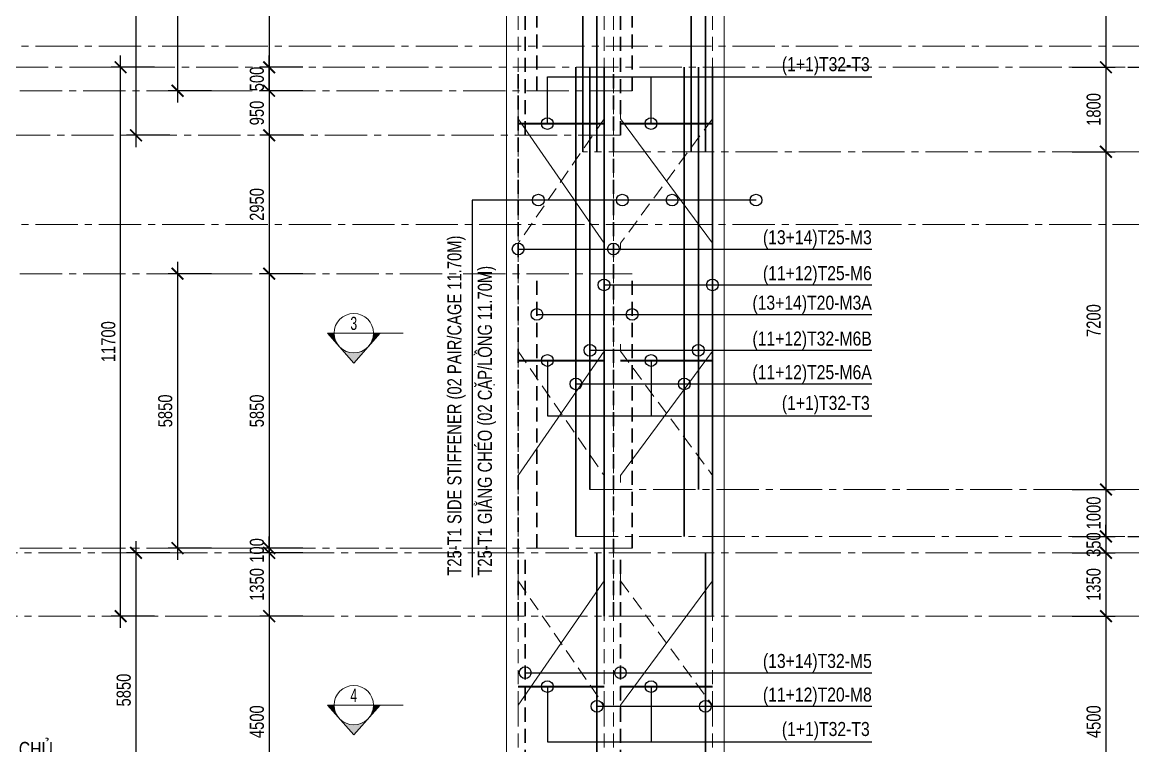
# Model space of a CAD drawing. Header units: millimetres. Extents: x 2611025 to 4139346, y -89870 to 101087.
# Drawn here: x 3362253 to 3385918, y -24263 to -8840 of the extents above; entities that cross this region are included whole.
import ezdxf
from ezdxf.enums import TextEntityAlignment as Align

# ---------------------------------------------------------------- set-up
doc = ezdxf.new("R2010")
doc.units = ezdxf.units.MM
doc.header["$LTSCALE"] = 1200
doc.header["$PDMODE"] = 35
for name, pattern in [('CENTER2', [1.125, 0.75, -0.125, 0.125, -0.125]), ('CONTINOUS', [0]), ('HIDDEN', [0.375, 0.25, -0.125])]:
    doc.linetypes.add(name, pattern=pattern)
for name, color, linetype, lineweight in [('1', 9, 'Continuous', 13), ('BOUND', 3, 'Continuous', 20), ('C1CO', 4, 'Continuous', 35), ('Grid line', 160, 'CENTER2', 5), ('HIDE', 8, 'HIDDEN', 13), ('K-THUOC', 1, 'Continuous', 18), ('LEADER', 8, 'Continuous', 9), ('T1CO', 4, 'Continuous', 20), ('T1HI', 4, 'HIDDEN', 13), ('TCHI', 4, 'HIDDEN', 30), ('TEXTMA', 2, 'Continuous', 13), ('TEXTVN', 2, 'Continuous', 20)]:
    doc.layers.add(name, color=color, linetype=linetype, lineweight=lineweight)
doc.styles.add('DB_Arial', font='arial.ttf', dxfattribs={"width": 0.8})
doc.styles.add('SMTEXT', font='arial.ttf', dxfattribs={"width": 0.75})
doc.styles.add('TEXTVN', font='VHELVCN.TTF', dxfattribs={"width": 0.8})
doc.dimstyles.new('BSV1-100', dxfattribs={"dimtxt": 300, "dimasz": 250, "dimexe": 200, "dimexo": 0, "dimgap": 108, "dimtad": 1, "dimdec": 0, "dimdsep": 46, "dimtxsty": 'SMTEXT', "dimblk": 'ARCHTICK', "dimcen": 100, "dimdle": 250, "dimclrd": 256, "dimclre": 256, "dimclrt": 1, "dimadec": 0, "dimazin": 0, "dimtfac": 1, "dimtdec": 0, "dimtix": 1, "dimtmove": 2, "dimatfit": 3, "dimfxl": 720, "dimfxlon": 1, "dimtolj": 1, "dimtzin": 0, "dimarcsym": 0})
doc.dimstyles.new('BSV25', dxfattribs={"dimtxt": 300, "dimasz": 250, "dimexe": 200, "dimexo": 0, "dimgap": 108, "dimtad": 1, "dimdec": 0, "dimlfac": 0.25, "dimdsep": 46, "dimtxsty": 'SMTEXT', "dimblk": 'ARCHTICK', "dimcen": 100, "dimdle": 250, "dimclrd": 256, "dimclre": 256, "dimclrt": 2, "dimadec": 0, "dimazin": 0, "dimtfac": 1, "dimtdec": 0, "dimtix": 1, "dimtmove": 2, "dimatfit": 3, "dimfxl": 800, "dimfxlon": 1, "dimtolj": 1, "dimtzin": 0, "dimarcsym": 0})

# ---------------------------------------------------------------- blocks, each defined once
blk = doc.blocks.new('_ArchTick')
at = {"color": 0, "linetype": 'ByBlock', "const_width": 0.15}
blk.add_lwpolyline([(-0.5, -0.5), (0.5, 0.5)], dxfattribs=at)
blk = doc.blocks.new('SIGSEC')
at = {"layer": '1', "lineweight": 9}
h = blk.add_hatch(color=256, dxfattribs=at)
h.dxf.hatch_style = 1
h.paths.add_polyline_path([(-420, 0), (-560, 0), (-315, -278, -0.182676)])
h = blk.add_hatch(color=256, dxfattribs=at)
h.dxf.hatch_style = 1
h.paths.add_polyline_path([(560, 0), (420, 0, -0.182676), (315, -278)])
h = blk.add_hatch(color=256, dxfattribs=at)
h.dxf.hatch_style = 1
h.paths.add_polyline_path([(315, -278, -0.451416), (-315, -278), (0, -635)])
at = {"layer": '1', "lineweight": 9, "elevation": 0}
blk.add_lwpolyline([(1050, 0), (-560, 0), (0, -635), (560, 0)], dxfattribs=at)
at = {"layer": '1', "lineweight": 9}
blk.add_circle((0, 0), 420, dxfattribs=at)
at = {"layer": 'BOUND', "lineweight": 9, "style": 'TEXTVN', "width": 0.8}
blk.add_attdef('SEC', text='', height=280, dxfattribs=at).set_placement((0, 210, 0), align=Align.MIDDLE_CENTER)
blk = doc.blocks.new('*D904')
at = {"layer": 'Defpoints', "color": 0, "transparency": 16777216}
for p in [(3392010, -4850), (3356897, -9350), (3392010, -9350)]:
    blk.add_point(p, dxfattribs=at)
at = {"layer": 'K-THUOC', "lineweight": -2, "transparency": 16777216}
for p, q in [((3356897, -4600), (3356897, -9600)), ((3357617, -4850), (3356697, -4850)), ((3357617, -9350), (3356697, -9350))]:
    blk.add_line(p, q, dxfattribs=at)
at = {"layer": 'K-THUOC', "lineweight": -2, "transparency": 16777216, "xscale": 250, "yscale": 250, "zscale": 250}
for p, rotation in [((3356897, -4850), 90), ((3356897, -9350), 270)]:
    blk.add_blockref('_ArchTick', p, dxfattribs=dict(at, rotation=rotation))
at = {"layer": 'K-THUOC', "color": 1, "transparency": 16777216, "insert": (3356636, -7100), "char_height": 300, "attachment_point": 5, "rotation": 90, "style": 'SMTEXT'}
blk.add_mtext('\\A1;4500', dxfattribs=at)
blk = doc.blocks.new('*D905')
at = {"layer": 'Defpoints', "color": 0, "transparency": 16777216}
for p in [(3392010, -9350), (3356897, -13150), (3392010, -13150)]:
    blk.add_point(p, dxfattribs=at)
at = {"layer": 'K-THUOC', "lineweight": -2, "transparency": 16777216}
for p, q in [((3356897, -9100), (3356897, -13400)), ((3357617, -9350), (3356697, -9350)), ((3357617, -13150), (3356697, -13150))]:
    blk.add_line(p, q, dxfattribs=at)
at = {"layer": 'K-THUOC', "lineweight": -2, "transparency": 16777216, "xscale": 250, "yscale": 250, "zscale": 250}
for p, rotation in [((3356897, -9350), 90), ((3356897, -13150), 270)]:
    blk.add_blockref('_ArchTick', p, dxfattribs=dict(at, rotation=rotation))
at = {"layer": 'K-THUOC', "color": 1, "transparency": 16777216, "insert": (3356636, -11250), "char_height": 300, "attachment_point": 5, "rotation": 90, "style": 'SMTEXT'}
blk.add_mtext('\\A1;3800', dxfattribs=at)
blk = doc.blocks.new('*D909')
at = {"layer": 'Defpoints', "color": 0, "transparency": 16777216}
for p in [(3378571, -5750), (3378571, -9800), (3385346, -9800)]:
    blk.add_point(p, dxfattribs=at)
at = {"layer": 'K-THUOC', "lineweight": -2, "transparency": 16777216}
for p, q in [((3385346, -5500), (3385346, -10050)), ((3384626, -5750), (3385546, -5750)), ((3384626, -9800), (3385546, -9800))]:
    blk.add_line(p, q, dxfattribs=at)
at = {"layer": 'K-THUOC', "lineweight": -2, "transparency": 16777216, "xscale": 250, "yscale": 250, "zscale": 250}
for p, rotation in [((3385346, -5750), 90), ((3385346, -9800), 270)]:
    blk.add_blockref('_ArchTick', p, dxfattribs=dict(at, rotation=rotation))
at = {"layer": 'K-THUOC', "color": 1, "transparency": 16777216, "insert": (3385085, -7775), "char_height": 300, "attachment_point": 5, "rotation": 90, "style": 'SMTEXT'}
blk.add_mtext('\\A1;4050', dxfattribs=at)
blk = doc.blocks.new('*D910')
at = {"layer": 'Defpoints', "color": 0, "transparency": 16777216}
for p in [(3378571, -9800), (3378571, -11600), (3385346, -11600)]:
    blk.add_point(p, dxfattribs=at)
at = {"layer": 'K-THUOC', "lineweight": -2, "transparency": 16777216}
for p, q in [((3385346, -9550), (3385346, -11850)), ((3384626, -9800), (3385546, -9800)), ((3384626, -11600), (3385546, -11600))]:
    blk.add_line(p, q, dxfattribs=at)
at = {"layer": 'K-THUOC', "lineweight": -2, "transparency": 16777216, "xscale": 250, "yscale": 250, "zscale": 250}
for p, rotation in [((3385346, -9800), 90), ((3385346, -11600), 270)]:
    blk.add_blockref('_ArchTick', p, dxfattribs=dict(at, rotation=rotation))
at = {"layer": 'K-THUOC', "color": 1, "transparency": 16777216, "insert": (3385085, -10700), "char_height": 300, "attachment_point": 5, "rotation": 90, "style": 'SMTEXT'}
blk.add_mtext('\\A1;1800', dxfattribs=at)
blk = doc.blocks.new('*D911')
at = {"layer": 'Defpoints', "color": 0, "transparency": 16777216}
for p in [(3378571, -11600), (3378571, -18800), (3385346, -18800)]:
    blk.add_point(p, dxfattribs=at)
at = {"layer": 'K-THUOC', "lineweight": -2, "transparency": 16777216}
for p, q in [((3385346, -11350), (3385346, -19050)), ((3384626, -11600), (3385546, -11600)), ((3384626, -18800), (3385546, -18800))]:
    blk.add_line(p, q, dxfattribs=at)
at = {"layer": 'K-THUOC', "lineweight": -2, "transparency": 16777216, "xscale": 250, "yscale": 250, "zscale": 250}
for p, rotation in [((3385346, -11600), 90), ((3385346, -18800), 270)]:
    blk.add_blockref('_ArchTick', p, dxfattribs=dict(at, rotation=rotation))
at = {"layer": 'K-THUOC', "color": 1, "transparency": 16777216, "insert": (3385085, -15200), "char_height": 300, "attachment_point": 5, "rotation": 90, "style": 'SMTEXT'}
blk.add_mtext('\\A1;7200', dxfattribs=at)
blk = doc.blocks.new('*D912')
at = {"layer": 'Defpoints', "color": 0, "transparency": 16777216}
for p in [(3378571, -18800), (3378571, -19800), (3385346, -19800)]:
    blk.add_point(p, dxfattribs=at)
at = {"layer": 'K-THUOC', "lineweight": -2, "transparency": 16777216}
for p, q in [((3385346, -18550), (3385346, -20050)), ((3384626, -18800), (3385546, -18800)), ((3384626, -19800), (3385546, -19800))]:
    blk.add_line(p, q, dxfattribs=at)
at = {"layer": 'K-THUOC', "lineweight": -2, "transparency": 16777216, "xscale": 250, "yscale": 250, "zscale": 250}
for p, rotation in [((3385346, -18800), 90), ((3385346, -19800), 270)]:
    blk.add_blockref('_ArchTick', p, dxfattribs=dict(at, rotation=rotation))
at = {"layer": 'K-THUOC', "color": 1, "transparency": 16777216, "insert": (3385085, -19300), "char_height": 300, "attachment_point": 5, "rotation": 90, "style": 'SMTEXT'}
blk.add_mtext('\\A1;1000', dxfattribs=at)
blk = doc.blocks.new('*D913')
at = {"layer": 'Defpoints', "color": 0, "transparency": 16777216}
for p in [(3378571, -20150), (3378571, -21500), (3385346, -21500)]:
    blk.add_point(p, dxfattribs=at)
at = {"layer": 'K-THUOC', "lineweight": -2, "transparency": 16777216}
for p, q in [((3385346, -19900), (3385346, -21750)), ((3384626, -20150), (3385546, -20150)), ((3384626, -21500), (3385546, -21500))]:
    blk.add_line(p, q, dxfattribs=at)
at = {"layer": 'K-THUOC', "lineweight": -2, "transparency": 16777216, "xscale": 250, "yscale": 250, "zscale": 250}
for p, rotation in [((3385346, -20150), 90), ((3385346, -21500), 270)]:
    blk.add_blockref('_ArchTick', p, dxfattribs=dict(at, rotation=rotation))
at = {"layer": 'K-THUOC', "color": 1, "transparency": 16777216, "insert": (3385084, -20825), "char_height": 300, "attachment_point": 5, "rotation": 90, "style": 'SMTEXT'}
blk.add_mtext('\\A1;1350', dxfattribs=at)
blk = doc.blocks.new('*D914')
at = {"layer": 'Defpoints', "color": 0, "transparency": 16777216}
for p in [(3378571, -21500), (3378571, -26000), (3385346, -26000)]:
    blk.add_point(p, dxfattribs=at)
at = {"layer": 'K-THUOC', "lineweight": -2, "transparency": 16777216}
for p, q in [((3385346, -21250), (3385346, -26250)), ((3384626, -21500), (3385546, -21500)), ((3384626, -26000), (3385546, -26000))]:
    blk.add_line(p, q, dxfattribs=at)
at = {"layer": 'K-THUOC', "lineweight": -2, "transparency": 16777216, "xscale": 250, "yscale": 250, "zscale": 250}
for p, rotation in [((3385346, -21500), 90), ((3385346, -26000), 270)]:
    blk.add_blockref('_ArchTick', p, dxfattribs=dict(at, rotation=rotation))
at = {"layer": 'K-THUOC', "color": 1, "transparency": 16777216, "insert": (3385085, -23750), "char_height": 300, "attachment_point": 5, "rotation": 90, "style": 'SMTEXT'}
blk.add_mtext('\\A1;4500', dxfattribs=at)
blk = doc.blocks.new('*D915')
at = {"layer": 'Defpoints', "color": 0, "transparency": 16777216}
for p in [(3378071, -20150), (3389150, -20150), (3378071, -26000)]:
    blk.add_point(p, dxfattribs=at)
at = {"layer": 'K-THUOC', "lineweight": -2, "transparency": 16777216}
for p, q in [((3389150, -26250), (3389150, -19900)), ((3388430, -20150), (3389350, -20150)), ((3388430, -26000), (3389350, -26000))]:
    blk.add_line(p, q, dxfattribs=at)
at = {"layer": 'K-THUOC', "lineweight": -2, "transparency": 16777216, "xscale": 250, "yscale": 250, "zscale": 250}
for p, rotation in [((3389150, -20150), 90), ((3389150, -26000), 270)]:
    blk.add_blockref('_ArchTick', p, dxfattribs=dict(at, rotation=rotation))
at = {"layer": 'K-THUOC', "color": 1, "transparency": 16777216, "insert": (3388889, -23075), "char_height": 300, "attachment_point": 5, "rotation": 90, "style": 'SMTEXT'}
blk.add_mtext('\\A1;5850', dxfattribs=at)
blk = doc.blocks.new('*D916')
at = {"layer": 'Defpoints', "color": 0, "transparency": 16777216}
for p in [(3378221, -9800), (3388834, -9800), (3378221, -21500)]:
    blk.add_point(p, dxfattribs=at)
at = {"layer": 'K-THUOC', "lineweight": -2, "transparency": 16777216}
for p, q in [((3388834, -21750), (3388834, -9550)), ((3388114, -9800), (3389034, -9800)), ((3388114, -21500), (3389034, -21500))]:
    blk.add_line(p, q, dxfattribs=at)
at = {"layer": 'K-THUOC', "lineweight": -2, "transparency": 16777216, "xscale": 250, "yscale": 250, "zscale": 250}
for p, rotation in [((3388834, -9800), 90), ((3388834, -21500), 270)]:
    blk.add_blockref('_ArchTick', p, dxfattribs=dict(at, rotation=rotation))
at = {"layer": 'K-THUOC', "color": 1, "transparency": 16777216, "insert": (3388573, -15650), "char_height": 300, "attachment_point": 5, "rotation": 90, "style": 'SMTEXT'}
blk.add_mtext('\\A1;11700', dxfattribs=at)
blk = doc.blocks.new('*D917')
at = {"layer": 'Defpoints', "color": 0, "transparency": 16777216}
for p in [(3378071, -2600), (3389150, -2600), (3378071, -11600)]:
    blk.add_point(p, dxfattribs=at)
at = {"layer": 'K-THUOC', "lineweight": -2, "transparency": 16777216}
for p, q in [((3389150, -11850), (3389150, -2350)), ((3388430, -2600), (3389350, -2600)), ((3388430, -11600), (3389350, -11600))]:
    blk.add_line(p, q, dxfattribs=at)
at = {"layer": 'K-THUOC', "lineweight": -2, "transparency": 16777216, "xscale": 250, "yscale": 250, "zscale": 250}
for p, rotation in [((3389150, -2600), 90), ((3389150, -11600), 270)]:
    blk.add_blockref('_ArchTick', p, dxfattribs=dict(at, rotation=rotation))
at = {"layer": 'K-THUOC', "color": 1, "transparency": 16777216, "insert": (3388889, -7100), "char_height": 300, "attachment_point": 5, "rotation": 90, "style": 'SMTEXT'}
blk.add_mtext('\\A1;9000', dxfattribs=at)
blk = doc.blocks.new('*D919')
at = {"layer": 'Defpoints', "color": 0, "transparency": 16777216}
for p in [(3377921, -9800), (3387941, -9800), (3376661, -18800)]:
    blk.add_point(p, dxfattribs=at)
at = {"layer": 'K-THUOC', "lineweight": -2, "transparency": 16777216}
for p, q in [((3387941, -19050), (3387941, -9550)), ((3387221, -9800), (3388141, -9800)), ((3387221, -18800), (3388141, -18800))]:
    blk.add_line(p, q, dxfattribs=at)
at = {"layer": 'K-THUOC', "lineweight": -2, "transparency": 16777216, "xscale": 250, "yscale": 250, "zscale": 250}
for p, rotation in [((3387941, -9800), 90), ((3387941, -18800), 270)]:
    blk.add_blockref('_ArchTick', p, dxfattribs=dict(at, rotation=rotation))
at = {"layer": 'K-THUOC', "color": 1, "transparency": 16777216, "insert": (3387680, -14300), "char_height": 300, "attachment_point": 5, "rotation": 90, "style": 'SMTEXT'}
blk.add_mtext('\\A1;9000', dxfattribs=at)
blk = doc.blocks.new('*D920')
at = {"layer": 'Defpoints', "color": 0, "transparency": 16777216}
for p in [(3377621, -9800), (3386536, -9800), (3376361, -19800)]:
    blk.add_point(p, dxfattribs=at)
at = {"layer": 'K-THUOC', "lineweight": -2, "transparency": 16777216}
for p, q in [((3386536, -20050), (3386536, -9550)), ((3385816, -9800), (3386736, -9800)), ((3385816, -19800), (3386736, -19800))]:
    blk.add_line(p, q, dxfattribs=at)
at = {"layer": 'K-THUOC', "lineweight": -2, "transparency": 16777216, "xscale": 250, "yscale": 250, "zscale": 250}
for p, rotation in [((3386536, -9800), 90), ((3386536, -19800), 270)]:
    blk.add_blockref('_ArchTick', p, dxfattribs=dict(at, rotation=rotation))
at = {"layer": 'K-THUOC', "color": 1, "transparency": 16777216, "insert": (3386275, -14800), "char_height": 300, "attachment_point": 5, "rotation": 90, "style": 'SMTEXT'}
blk.add_mtext('\\A1;10000', dxfattribs=at)
blk = doc.blocks.new('*D922')
at = {"layer": 'Defpoints', "color": 0, "transparency": 16777216}
for p in [(3372571, -2500), (3367515, -9800), (3372571, -9800)]:
    blk.add_point(p, dxfattribs=at)
at = {"layer": 'K-THUOC', "lineweight": -2, "transparency": 16777216}
for p, q in [((3367515, -2250), (3367515, -10050)), ((3368235, -2500), (3367315, -2500)), ((3368235, -9800), (3367315, -9800))]:
    blk.add_line(p, q, dxfattribs=at)
at = {"layer": 'K-THUOC', "lineweight": -2, "transparency": 16777216, "xscale": 250, "yscale": 250, "zscale": 250}
for p, rotation in [((3367515, -2500), 90), ((3367515, -9800), 270)]:
    blk.add_blockref('_ArchTick', p, dxfattribs=dict(at, rotation=rotation))
at = {"layer": 'K-THUOC', "color": 1, "transparency": 16777216, "insert": (3367254, -6150), "char_height": 300, "attachment_point": 5, "rotation": 90, "style": 'SMTEXT'}
blk.add_mtext('\\A1;7300', dxfattribs=at)
blk = doc.blocks.new('*D923')
at = {"layer": 'Defpoints', "color": 0, "transparency": 16777216}
for p in [(3372571, -11250), (3367515, -14200), (3372571, -14200)]:
    blk.add_point(p, dxfattribs=at)
at = {"layer": 'K-THUOC', "lineweight": -2, "transparency": 16777216}
for p, q in [((3367515, -11000), (3367515, -14450)), ((3368235, -11250), (3367315, -11250)), ((3368235, -14200), (3367315, -14200))]:
    blk.add_line(p, q, dxfattribs=at)
at = {"layer": 'K-THUOC', "lineweight": -2, "transparency": 16777216, "xscale": 250, "yscale": 250, "zscale": 250}
for p, rotation in [((3367515, -11250), 90), ((3367515, -14200), 270)]:
    blk.add_blockref('_ArchTick', p, dxfattribs=dict(at, rotation=rotation))
at = {"layer": 'K-THUOC', "color": 1, "transparency": 16777216, "insert": (3367254, -12725), "char_height": 300, "attachment_point": 5, "rotation": 90, "style": 'SMTEXT'}
blk.add_mtext('\\A1;2950', dxfattribs=at)
blk = doc.blocks.new('*D924')
at = {"layer": 'Defpoints', "color": 0, "transparency": 16777216}
for p in [(3372571, -20150), (3367515, -21500), (3372571, -21500)]:
    blk.add_point(p, dxfattribs=at)
at = {"layer": 'K-THUOC', "lineweight": -2, "transparency": 16777216}
for p, q in [((3367515, -19900), (3367515, -21750)), ((3368235, -20150), (3367315, -20150)), ((3368235, -21500), (3367315, -21500))]:
    blk.add_line(p, q, dxfattribs=at)
at = {"layer": 'K-THUOC', "lineweight": -2, "transparency": 16777216, "xscale": 250, "yscale": 250, "zscale": 250}
for p, rotation in [((3367515, -20150), 90), ((3367515, -21500), 270)]:
    blk.add_blockref('_ArchTick', p, dxfattribs=dict(at, rotation=rotation))
at = {"layer": 'K-THUOC', "color": 1, "transparency": 16777216, "insert": (3367254, -20825), "char_height": 300, "attachment_point": 5, "rotation": 90, "style": 'SMTEXT'}
blk.add_mtext('\\A1;1350', dxfattribs=at)
blk = doc.blocks.new('*D925')
at = {"layer": 'Defpoints', "color": 0, "transparency": 16777216}
for p in [(3372571, -21500), (3367515, -26000), (3372571, -26000)]:
    blk.add_point(p, dxfattribs=at)
at = {"layer": 'K-THUOC', "lineweight": -2, "transparency": 16777216}
for p, q in [((3367515, -21250), (3367515, -26250)), ((3368235, -21500), (3367315, -21500)), ((3368235, -26000), (3367315, -26000))]:
    blk.add_line(p, q, dxfattribs=at)
at = {"layer": 'K-THUOC', "lineweight": -2, "transparency": 16777216, "xscale": 250, "yscale": 250, "zscale": 250}
for p, rotation in [((3367515, -21500), 90), ((3367515, -26000), 270)]:
    blk.add_blockref('_ArchTick', p, dxfattribs=dict(at, rotation=rotation))
at = {"layer": 'K-THUOC', "color": 1, "transparency": 16777216, "insert": (3367254, -23750), "char_height": 300, "attachment_point": 5, "rotation": 90, "style": 'SMTEXT'}
blk.add_mtext('\\A1;4500', dxfattribs=at)
blk = doc.blocks.new('*D926')
at = {"layer": 'Defpoints', "color": 0, "transparency": 16777216}
for p in [(3364678, -20150), (3372921, -20150), (3372921, -26000)]:
    blk.add_point(p, dxfattribs=at)
at = {"layer": 'K-THUOC', "lineweight": -2, "transparency": 16777216}
for p, q in [((3364678, -26250), (3364678, -19900)), ((3365398, -20150), (3364478, -20150)), ((3365398, -26000), (3364478, -26000))]:
    blk.add_line(p, q, dxfattribs=at)
at = {"layer": 'K-THUOC', "lineweight": -2, "transparency": 16777216, "xscale": 250, "yscale": 250, "zscale": 250}
for p, rotation in [((3364678, -20150), 90), ((3364678, -26000), 270)]:
    blk.add_blockref('_ArchTick', p, dxfattribs=dict(at, rotation=rotation))
at = {"layer": 'K-THUOC', "color": 1, "transparency": 16777216, "insert": (3364417, -23075), "char_height": 300, "attachment_point": 5, "rotation": 90, "style": 'SMTEXT'}
blk.add_mtext('\\A1;5850', dxfattribs=at)
blk = doc.blocks.new('*D927')
at = {"layer": 'Defpoints', "color": 0, "transparency": 16777216}
for p in [(3364350, -9800), (3372771, -9800), (3372771, -21500)]:
    blk.add_point(p, dxfattribs=at)
at = {"layer": 'K-THUOC', "lineweight": -2, "transparency": 16777216}
for p, q in [((3364350, -21750), (3364350, -9550)), ((3365070, -9800), (3364150, -9800)), ((3365070, -21500), (3364150, -21500))]:
    blk.add_line(p, q, dxfattribs=at)
at = {"layer": 'K-THUOC', "lineweight": -2, "transparency": 16777216, "xscale": 250, "yscale": 250, "zscale": 250}
for p, rotation in [((3364350, -9800), 90), ((3364350, -21500), 270)]:
    blk.add_blockref('_ArchTick', p, dxfattribs=dict(at, rotation=rotation))
at = {"layer": 'K-THUOC', "color": 1, "transparency": 16777216, "insert": (3364089, -15650), "char_height": 300, "attachment_point": 5, "rotation": 90, "style": 'SMTEXT'}
blk.add_mtext('\\A1;11700', dxfattribs=at)
blk = doc.blocks.new('*D928')
at = {"layer": 'Defpoints', "color": 0, "transparency": 16777216}
for p in [(3364678, 450), (3372921, 450), (3372921, -11250)]:
    blk.add_point(p, dxfattribs=at)
at = {"layer": 'K-THUOC', "lineweight": -2, "transparency": 16777216}
for p, q in [((3364678, -11500), (3364678, 700)), ((3365398, 450), (3364478, 450)), ((3365398, -11250), (3364478, -11250))]:
    blk.add_line(p, q, dxfattribs=at)
at = {"layer": 'K-THUOC', "lineweight": -2, "transparency": 16777216, "xscale": 250, "yscale": 250, "zscale": 250}
for p, rotation in [((3364678, 450), 90), ((3364678, -11250), 270)]:
    blk.add_blockref('_ArchTick', p, dxfattribs=dict(at, rotation=rotation))
at = {"layer": 'K-THUOC', "color": 1, "transparency": 16777216, "insert": (3364417, -5400), "char_height": 300, "attachment_point": 5, "rotation": 90, "style": 'SMTEXT'}
blk.add_mtext('\\A1;11700', dxfattribs=at)
blk = doc.blocks.new('*D929')
at = {"layer": 'Defpoints', "color": 0, "transparency": 16777216}
for p in [(3373171, -2500), (3365563, -10300), (3373171, -10300)]:
    blk.add_point(p, dxfattribs=at)
at = {"layer": 'K-THUOC', "lineweight": -2, "transparency": 16777216}
for p, q in [((3365563, -2250), (3365563, -10550)), ((3366283, -2500), (3365363, -2500)), ((3366283, -10300), (3365363, -10300))]:
    blk.add_line(p, q, dxfattribs=at)
at = {"layer": 'K-THUOC', "lineweight": -2, "transparency": 16777216, "xscale": 250, "yscale": 250, "zscale": 250}
for p, rotation in [((3365563, -2500), 90), ((3365563, -10300), 270)]:
    blk.add_blockref('_ArchTick', p, dxfattribs=dict(at, rotation=rotation))
at = {"layer": 'K-THUOC', "color": 1, "transparency": 16777216, "insert": (3365302, -6400), "char_height": 300, "attachment_point": 5, "rotation": 90, "style": 'SMTEXT'}
blk.add_mtext('\\A1;7800', dxfattribs=at)
blk = doc.blocks.new('*D930')
at = {"layer": 'Defpoints', "color": 0, "transparency": 16777216}
for p in [(3373371, -14200), (3365563, -20050), (3373171, -20050)]:
    blk.add_point(p, dxfattribs=at)
at = {"layer": 'K-THUOC', "lineweight": -2, "transparency": 16777216}
for p, q in [((3365563, -13950), (3365563, -20300)), ((3366283, -14200), (3365363, -14200)), ((3366283, -20050), (3365363, -20050))]:
    blk.add_line(p, q, dxfattribs=at)
at = {"layer": 'K-THUOC', "lineweight": -2, "transparency": 16777216, "xscale": 250, "yscale": 250, "zscale": 250}
for p, rotation in [((3365563, -14200), 90), ((3365563, -20050), 270)]:
    blk.add_blockref('_ArchTick', p, dxfattribs=dict(at, rotation=rotation))
at = {"layer": 'K-THUOC', "color": 1, "transparency": 16777216, "insert": (3365302, -17125), "char_height": 300, "attachment_point": 5, "rotation": 90, "style": 'SMTEXT'}
blk.add_mtext('\\A1;5850', dxfattribs=at)
blk = doc.blocks.new('*D931')
at = {"layer": 'Defpoints', "color": 0, "transparency": 16777216}
for p in [(3372571, -10301), (3367515, -11250), (3372571, -11250)]:
    blk.add_point(p, dxfattribs=at)
at = {"layer": 'K-THUOC', "lineweight": -2, "transparency": 16777216}
for p, q in [((3367515, -10051), (3367515, -11500)), ((3368235, -10301), (3367315, -10301)), ((3368235, -11250), (3367315, -11250))]:
    blk.add_line(p, q, dxfattribs=at)
at = {"layer": 'K-THUOC', "lineweight": -2, "transparency": 16777216, "xscale": 250, "yscale": 250, "zscale": 250}
for p, rotation in [((3367515, -10301), 90), ((3367515, -11250), 270)]:
    blk.add_blockref('_ArchTick', p, dxfattribs=dict(at, rotation=rotation))
at = {"layer": 'K-THUOC', "color": 1, "transparency": 16777216, "insert": (3367254, -10775), "char_height": 300, "attachment_point": 5, "rotation": 90, "style": 'SMTEXT'}
blk.add_mtext('\\A1;950', dxfattribs=at)
blk = doc.blocks.new('*D932')
at = {"layer": 'Defpoints', "color": 0, "transparency": 16777216}
for p in [(3372571, -14200), (3367515, -20050), (3372571, -20050)]:
    blk.add_point(p, dxfattribs=at)
at = {"layer": 'K-THUOC', "lineweight": -2, "transparency": 16777216}
for p, q in [((3367515, -13950), (3367515, -20300)), ((3368235, -14200), (3367315, -14200)), ((3368235, -20050), (3367315, -20050))]:
    blk.add_line(p, q, dxfattribs=at)
at = {"layer": 'K-THUOC', "lineweight": -2, "transparency": 16777216, "xscale": 250, "yscale": 250, "zscale": 250}
for p, rotation in [((3367515, -14200), 90), ((3367515, -20050), 270)]:
    blk.add_blockref('_ArchTick', p, dxfattribs=dict(at, rotation=rotation))
at = {"layer": 'K-THUOC', "color": 1, "transparency": 16777216, "insert": (3367254, -17125), "char_height": 300, "attachment_point": 5, "rotation": 90, "style": 'SMTEXT'}
blk.add_mtext('\\A1;5850', dxfattribs=at)
blk = doc.blocks.new('*D941')
at = {"layer": 'Defpoints', "color": 0, "transparency": 16777216}
for p in [(3367515, -20050), (3372571, -20050), (3372571, -20150)]:
    blk.add_point(p, dxfattribs=at)
at = {"layer": 'K-THUOC', "lineweight": -2, "transparency": 16777216}
for p, q in [((3367515, -20050), (3367515, -19800)), ((3368235, -20050), (3367315, -20050)), ((3367515, -20150), (3367515, -20050)), ((3368235, -20150), (3367315, -20150)), ((3367515, -20150), (3367515, -20400))]:
    blk.add_line(p, q, dxfattribs=at)
at = {"layer": 'K-THUOC', "lineweight": -2, "transparency": 16777216, "xscale": 250, "yscale": 250, "zscale": 250}
for p, rotation in [((3367515, -20050), 270), ((3367515, -20150), 90)]:
    blk.add_blockref('_ArchTick', p, dxfattribs=dict(at, rotation=rotation))
at = {"layer": 'K-THUOC', "color": 1, "transparency": 16777216, "insert": (3367254, -20100), "char_height": 300, "attachment_point": 5, "rotation": 90, "style": 'SMTEXT'}
blk.add_mtext('\\A1;100', dxfattribs=at)
blk = doc.blocks.new('*D942')
at = {"layer": 'Defpoints', "color": 0, "transparency": 16777216}
for p in [(3367515, -9800), (3372571, -9800), (3372571, -10301)]:
    blk.add_point(p, dxfattribs=at)
at = {"layer": 'K-THUOC', "lineweight": -2, "transparency": 16777216}
for p, q in [((3367515, -9800), (3367515, -9550)), ((3368235, -9800), (3367315, -9800)), ((3367515, -10301), (3367515, -9800)), ((3368235, -10301), (3367315, -10301)), ((3367515, -10301), (3367515, -10551))]:
    blk.add_line(p, q, dxfattribs=at)
at = {"layer": 'K-THUOC', "lineweight": -2, "transparency": 16777216, "xscale": 250, "yscale": 250, "zscale": 250}
for p, rotation in [((3367515, -9800), 270), ((3367515, -10301), 90)]:
    blk.add_blockref('_ArchTick', p, dxfattribs=dict(at, rotation=rotation))
at = {"layer": 'K-THUOC', "color": 1, "transparency": 16777216, "insert": (3367254, -10050), "char_height": 300, "attachment_point": 5, "rotation": 90, "style": 'SMTEXT'}
blk.add_mtext('\\A1;500', dxfattribs=at)
blk = doc.blocks.new('*D894')
at = {"layer": 'Defpoints', "color": 0, "transparency": 16777216}
for p in [(3377771, -5750), (3377771, -11600), (3387056, -11600)]:
    blk.add_point(p, dxfattribs=at)
at = {"layer": 'K-THUOC', "lineweight": -2, "transparency": 16777216}
for p, q in [((3387056, -5500), (3387056, -11850)), ((3386336, -5750), (3387256, -5750)), ((3386336, -11600), (3387256, -11600))]:
    blk.add_line(p, q, dxfattribs=at)
at = {"layer": 'K-THUOC', "lineweight": -2, "transparency": 16777216, "xscale": 250, "yscale": 250, "zscale": 250}
for p, rotation in [((3387056, -5750), 90), ((3387056, -11600), 270)]:
    blk.add_blockref('_ArchTick', p, dxfattribs=dict(at, rotation=rotation))
at = {"layer": 'K-THUOC', "color": 1, "transparency": 16777216, "insert": (3386795, -8675), "char_height": 300, "attachment_point": 5, "rotation": 90, "style": 'SMTEXT'}
blk.add_mtext('\\A1;5850', dxfattribs=at)
blk = doc.blocks.new('*D948')
at = {"layer": 'Defpoints', "color": 0, "transparency": 16777216}
for p in [(3378571, -19800), (3378571, -20150), (3385346, -20150)]:
    blk.add_point(p, dxfattribs=at)
at = {"layer": 'K-THUOC', "lineweight": -2, "transparency": 16777216}
for p, q in [((3385346, -19800), (3385346, -19550)), ((3384626, -19800), (3385546, -19800)), ((3385346, -19800), (3385346, -20150)), ((3384626, -20150), (3385546, -20150)), ((3385346, -20150), (3385346, -20400))]:
    blk.add_line(p, q, dxfattribs=at)
at = {"layer": 'K-THUOC', "lineweight": -2, "transparency": 16777216, "xscale": 250, "yscale": 250, "zscale": 250}
for p, rotation in [((3385346, -19800), 270), ((3385346, -20150), 90)]:
    blk.add_blockref('_ArchTick', p, dxfattribs=dict(at, rotation=rotation))
at = {"layer": 'K-THUOC', "color": 1, "transparency": 16777216, "insert": (3385084, -19975), "char_height": 300, "attachment_point": 5, "rotation": 90, "style": 'SMTEXT'}
blk.add_mtext('\\A1;350', dxfattribs=at)

msp = doc.modelspace()

# ---------------------------------------------------------------- linework, layer by layer
at = {"layer": 'BOUND'}
msp.add_lwpolyline([(3372570.8, -45000), (3377210.8, -45000), (3377210.8, -500), (3372570.8, -500)], close=True, dxfattribs=at)
at = {"layer": 'C1CO'}
for p, q in [((3372820.8, -11000), (3374650.8, -11000)), ((3375000.8, -11000), (3376960.8, -11000)), ((3372820.8, -16050), (3374650.8, -16050)), ((3375000.8, -16050), (3376960.8, -16050)), ((3372820.8, -23000), (3374650.8, -23000)), ((3375000.8, -23000), (3376960.8, -23000))]:
    msp.add_line(p, q, dxfattribs=at)
at = {"layer": 'Grid line', "color": 2}
for p, q in [((3353087.8, -9350), (3392010.4, -9350)), ((3353087.8, -13150), (3392010.4, -13150))]:
    msp.add_line(p, q, dxfattribs=at)
at = {"layer": 'Grid line'}
for p, q in [((3357857.2, -9800.3), (3389150.5, -9800.3)), ((3375250.8, -10299.7), (3357857.2, -10299.7)), ((3375000.8, -11250.3), (3357857.2, -11250.3)), ((3389150.5, -11600.3), (3374200.8, -11600.3)), ((3375250.8, -14200), (3357857.2, -14200)), ((3374350.8, -18800), (3389150.5, -18800)), ((3374050.8, -19800), (3389150.5, -19800)), ((3375250.8, -20050), (3357857.2, -20050)), ((3389150.5, -20150), (3357857.2, -20150)), ((3389150.5, -21500), (3357857.2, -21500))]:
    msp.add_line(p, q, dxfattribs=at)
at = {"layer": 'HIDE'}
for p, q in [((3372820.8, -45000), (3372820.8, -500)), ((3374650.8, -45000), (3374650.8, -500)), ((3374850.8, -45000), (3374850.8, -500)), ((3376960.8, -45000), (3376960.8, -500))]:
    msp.add_line(p, q, dxfattribs=at)
at = {"layer": 'T1CO'}
for points in [[(3372820.8, -10750.3), (3372820.8, -10900.3), (3374650.8, -13550.3), (3374650.8, -13700.3)], [(3375000.8, -10750.3), (3375000.8, -10900.3), (3376960.8, -13550.3), (3376960.8, -13700.3)], [(3374650.8, -15700), (3374650.8, -15850), (3372820.8, -18500), (3372820.8, -18650)], [(3376960.8, -15700), (3376960.8, -15850), (3375000.8, -18500), (3375000.8, -18650)], [(3374650.8, -20600), (3374650.8, -20750), (3372820.8, -23400), (3372820.8, -23550)], [(3376960.8, -20600), (3376960.8, -20750), (3375000.8, -23400), (3375000.8, -23550)]]:
    msp.add_lwpolyline(points, dxfattribs=at)
at = {"layer": 'T1HI'}
for points in [[(3374650.8, -10750.3), (3374650.8, -10900.3), (3372820.8, -13550.3), (3372820.8, -13700.3)], [(3376960.8, -10750.3), (3376960.8, -10900.3), (3375000.8, -13550.3), (3375000.8, -13700.3)], [(3372820.8, -15700), (3372820.8, -15850), (3374650.8, -18500), (3374650.8, -18650)], [(3375000.8, -15700), (3375000.8, -15850), (3376960.8, -18500), (3376960.8, -18650)], [(3372820.8, -20600), (3372820.8, -20750), (3374650.8, -23400), (3374650.8, -23550)], [(3375000.8, -20600), (3375000.8, -20750), (3376960.8, -23400), (3376960.8, -23550)]]:
    msp.add_lwpolyline(points, dxfattribs=at)
at = {"layer": 'TCHI', "linetype": 'HIDDEN'}
for points in [[(3372970.8, -11250.3), (3372970.8, 450)], [(3375000.8, -11250.3), (3375000.8, 450)], [(3373220.8, -10299.7), (3373220.8, -2499.7)], [(3375250.8, -10299.7), (3375250.8, -2499.7)], [(3372820.8, -21500), (3372820.8, -9800)], [(3374850.8, -21500), (3374850.8, -9800)], [(3373220.8, -20050), (3373220.8, -14200)], [(3375250.8, -20050), (3375250.8, -14200)], [(3372970.8, -26000), (3372970.8, -20150)], [(3375000.8, -26000), (3375000.8, -20150)]]:
    msp.add_lwpolyline(points, dxfattribs=at)
at = {"layer": 'TCHI', "linetype": 'CONTINOUS'}
for points in [[(3374500.8, -11600.3), (3374500.8, -2600.3)], [(3376810.8, -11600.3), (3376810.8, -2600.3)], [(3374350.8, -18800), (3374350.8, -9800.3)], [(3374650.8, -21500), (3374650.8, -9800.3)], [(3376660.8, -18800), (3376660.8, -9800.3)], [(3376960.8, -21500), (3376960.8, -9800.3)], [(3374500.8, -26000), (3374500.8, -20150)], [(3376810.8, -26000), (3376810.8, -20150)]]:
    msp.add_lwpolyline(points, dxfattribs=at)
at = {"layer": 'TCHI', "color": 6, "linetype": 'CONTINOUS'}
for points in [[(3374200.8, -11600.3), (3374200.8, -5750.3)], [(3376510.8, -11600.3), (3376510.8, -5750.3)], [(3374050.8, -19800), (3374050.8, -9800.3)], [(3376360.8, -19800), (3376360.8, -9800.3)]]:
    msp.add_lwpolyline(points, dxfattribs=at)

# ---------------------------------------------------------------- block references
at = {"layer": '1', "lineweight": 20}
for p, values in [((3369317.7, -15469), {'SEC': '3'}), ((3369317.7, -23397.2, 0), {'SEC': '4'})]:
    msp.add_blockref('SIGSEC', p, dxfattribs=at).add_auto_attribs(values)

# ---------------------------------------------------------------- texts
at = {"layer": 'TEXTMA', "style": 'DB_Arial', "width": 0.8}
for s, p in [('(1+1)T32-T3', (3380312.5, -9883.5)), ('(13+14)T25-M3', (3380356.7, -13573.8)), ('(11+12)T25-M6', (3380356.7, -14338.5)), ('(13+14)T20-M3A', (3380356.7, -14967.9)), ('(11+12)T32-M6B', (3380356.7, -15732.6)), ('(11+12)T25-M6A', (3380356.7, -16449.7)), ('(1+1)T32-T3', (3380312.5, -17104.9)), ('(13+14)T32-M5', (3380356.7, -22604.4)), ('(11+12)T20-M8', (3380356.7, -23321.5)), ('(1+1)T32-T3', (3380312.5, -24054.9))]:
    msp.add_text(s, height=300, rotation=360, dxfattribs=at).set_placement(p, align=Align.RIGHT)
at = {"layer": 'TEXTVN', "lineweight": 20, "style": 'SMTEXT', "width": 0.75}
for s, p in [('T25-T1 SIDE STIFFENER (02 PAIR/CAGE 11.70M)', (3371611.7, -20635.9)), ('T25-T1 GIẰNG CHÉO (02 CẶP/LỒNG 11.70M)', (3372261.7, -20635.9))]:
    msp.add_text(s, height=300, rotation=90, dxfattribs=at).set_placement(p)
at = {"layer": 'TEXTVN', "style": 'DB_Arial', "width": 0.8}
msp.add_text('CAO ĐỘ CHÂN THÉP CHỦ', height=300, dxfattribs=at).set_placement((3358734.1, -24480))

# ---------------------------------------------------------------- dimensions: what is measured, and where the dimension line sits
at = {"layer": 'K-THUOC'}
for base, p1, p2, picture, middle in [((3364677.9, 450), (3372920.8, -11250.3), (3372920.8, 450), '*D928', (3364416.7, -5400.2)), ((3365563.2, -10299.7), (3373170.8, -2499.7), (3373170.8, -10299.7), '*D929', (3365302, -6399.7)), ((3367515, -9800.3), (3372570.8, -2500), (3372570.8, -9800.3), '*D922', (3367253.7, -6150.2)), ((3389150.5, -2600.3), (3378070.8, -11600.3), (3378070.8, -2600.3), '*D917', (3388889.3, -7100.3)), ((3356897.2, -9350), (3392010.4, -4850), (3392010.4, -9350), '*D904', (3356636, -7100)), ((3387055.8, -11600.3), (3377770.8, -5750.3), (3377770.8, -11600.3), '*D894', (3386794.6, -8675.3)), ((3385345.8, -9800.3), (3378570.8, -5750.3), (3378570.8, -9800.3), '*D909', (3385084.6, -7775.3)), ((3356897.2, -13150), (3392010.4, -9350), (3392010.4, -13150), '*D905', (3356635.9, -11250)), ((3364350.3, -9800), (3372770.8, -21500), (3372770.8, -9800), '*D927', (3364089.1, -15650)), ((3367515, -9800.3), (3372570.8, -10300.7), (3372570.8, -9800.3), '*D942', (3367253.8, -10050.5)), ((3386536.3, -9800.3), (3376360.8, -19800), (3377620.8, -9800.3), '*D920', (3386275.2, -14800.2)), ((3387941.3, -9800.3), (3376660.8, -18800), (3377920.8, -9800.3), '*D919', (3387680.2, -14300.2)), ((3388833.8, -9800.3), (3378220.8, -21500), (3378220.8, -9800.3), '*D916', (3388572.7, -15650.2)), ((3385345.8, -11600.3), (3378570.8, -9800.3), (3378570.8, -11600.3), '*D910', (3385084.6, -10700.3)), ((3367515, -11250.3), (3372570.8, -10300.7), (3372570.8, -11250.3), '*D931', (3367253.8, -10775.5)), ((3367515, -14200), (3372570.8, -11250.3), (3372570.8, -14200), '*D923', (3367253.8, -12725.2)), ((3385345.8, -18800), (3378570.8, -11600.3), (3378570.8, -18800), '*D911', (3385084.6, -15200.2)), ((3365563.2, -20050), (3373370.8, -14200), (3373170.8, -20050), '*D930', (3365302, -17125)), ((3367515, -20050), (3372570.8, -14200), (3372570.8, -20050), '*D932', (3367253.8, -17125)), ((3385345.8, -19800), (3378570.8, -18800), (3378570.8, -19800), '*D912', (3385084.6, -19300)), ((3385345.8, -20150), (3378570.8, -19800), (3378570.8, -20150), '*D948', (3385084.5, -19975)), ((3367515, -20050), (3372570.8, -20150), (3372570.8, -20050), '*D941', (3367253.8, -20100)), ((3364677.9, -20150), (3372920.8, -26000), (3372920.8, -20150), '*D926', (3364416.7, -23075)), ((3367515, -21500), (3372570.8, -20150), (3372570.8, -21500), '*D924', (3367253.7, -20825)), ((3389150.5, -20150), (3378070.8, -26000), (3378070.8, -20150), '*D915', (3388889.3, -23075)), ((3385345.8, -21500), (3378570.8, -20150), (3378570.8, -21500), '*D913', (3385084.5, -20825)), ((3367515, -26000), (3372570.8, -21500), (3372570.8, -26000), '*D925', (3367253.8, -23750)), ((3385345.8, -26000), (3378570.8, -21500), (3378570.8, -26000), '*D914', (3385084.6, -23750))]:
    dim = msp.add_linear_dim(base=base, p1=p1, p2=p2, angle=90, dimstyle='BSV1-100', dxfattribs=at)
    dim.commit()
    dim.dimension.update_dxf_attribs({"geometry": picture, "text_midpoint": middle})

# ---------------------------------------------------------------- leaders
at = {"layer": 'LEADER'}
for points in [[(3373443.3, -11000), (3373443.3, -10006.8), (3378146.7, -10006.8)], [(3375653.3, -11000), (3375653.3, -10006.8), (3380356.7, -10006.8)], [(3375039.9, -12631.5), (3371838.7, -12631.5), (3371838.7, -18631.5)], [(3373251.7, -12631.5), (3371838.7, -12631.5), (3371838.7, -18631.5)], [(3377889.9, -12631.5), (3371838.7, -12631.5), (3371838.7, -18631.5)], [(3376101.7, -12631.5), (3371838.7, -12631.5), (3371838.7, -20669.5)], [(3372820.8, -13673.8), (3380356.7, -13673.8)], [(3374850.8, -13673.8), (3380356.7, -13673.8)], [(3374650.8, -14438.5), (3380356.7, -14438.5)], [(3376960.8, -14438.5), (3380356.7, -14438.5)], [(3373220.8, -15067.9), (3380356.7, -15067.9)], [(3375250.8, -15067.9), (3380356.7, -15067.9)], [(3374350.8, -15832.6), (3380356.7, -15832.6)], [(3376660.8, -15832.6), (3380356.7, -15832.6)], [(3373443.3, -16050), (3373443.3, -17228.2), (3378146.7, -17228.2)], [(3375653.3, -16050), (3375653.3, -17228.2), (3380356.7, -17228.2)], [(3374050.8, -16549.7), (3380356.7, -16549.7)], [(3376360.8, -16549.7), (3380356.7, -16549.7)], [(3372970.8, -22704.4), (3380356.7, -22704.4)], [(3375000.8, -22704.4), (3380356.7, -22704.4)], [(3373443.3, -23000), (3373443.3, -24178.2), (3378146.7, -24178.2)], [(3375653.3, -23000), (3375653.3, -24178.2), (3380356.7, -24178.2)], [(3374500.8, -23421.5), (3380356.7, -23421.5)], [(3376810.8, -23421.5), (3380356.7, -23421.5)]]:
    msp.add_leader(points, dimstyle='BSV25', override={"dimldrblk": 'Origin'}, dxfattribs=at)

doc.saveas('drawing.dxf')
